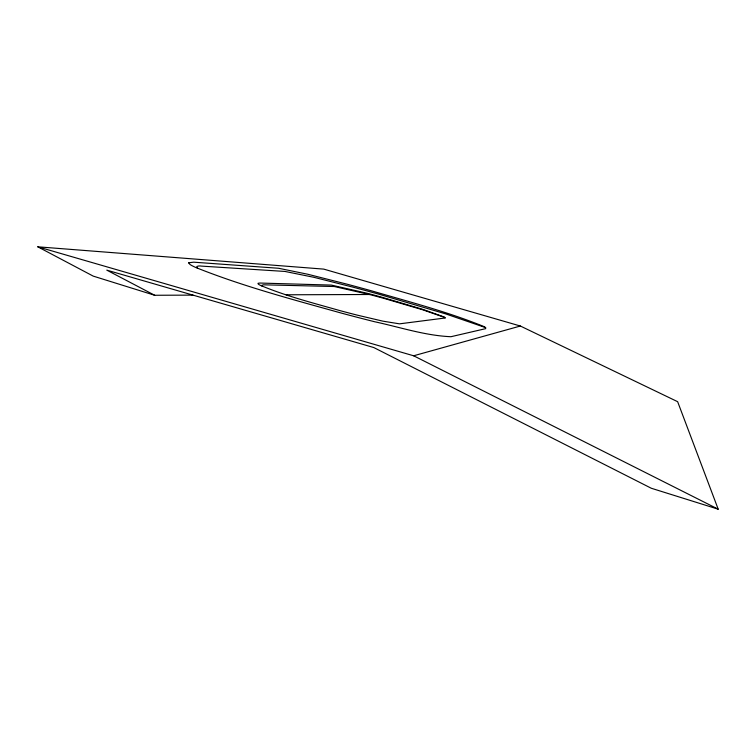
<?xml version="1.0" encoding="UTF-8"?>
<svg xmlns="http://www.w3.org/2000/svg" width="756" height="756" viewBox="0 0 756 756"><rect width="100%" height="100%" fill="white"/><g stroke="black" fill="none" stroke-linecap="round" stroke-linejoin="round"><path stroke-width="1.13" d="M445.123 317.993L399.518 323.842L382.99 321.177L357.503 315.195A134.077 10.962 17 0 1 340.011 310.631C313.211 303.005 286.023 296.116 260.291 285.295A27.188 2.325 17 0 1 258.269 284.067L257.985 283.311L259.903 283.046L331.383 285.088L367.747 293.394A128.737 10.234 17.3 0 1 381.695 297.165L422.5 309.242L443.545 316.783A18.985 1.436 17.3 0 1 445.123 317.926M520.364 326.025L323.766 269.117L37.8 246.815L413.636 355.783L520.364 326.025L677.641 401.691L718.2 509.185L651.275 488.244L373.795 347.552L106.776 270.128L154.687 295.265L192.997 295.123M286.061 294.793L369.467 294.5M154.687 295.265L93.205 276.11L37.8 246.815M485.588 327.613L445.407 313.806L378.35 294.056A244.84 20.185 17.4 0 0 353.128 287.195L313.929 277.32L284.946 271.442L201.389 266.103C199.83 265.649 194.273 266.017 197.599 268.295M444.679 317.416L422.595 309.771L384.539 298.563A128.236 10.225 17.3 0 0 370.582 294.793L334.275 286.524L263.39 284.814L261.463 285.475A28.719 2.466 17 0 0 262.389 286.278M413.636 355.783L718.2 509.185M188.584 262.795L190.049 264.515A48.96 4.186 16.9 0 0 195.719 267.463C243.234 286.486 292.884 299.556 342.118 313.305A241.873 19.098 16.9 0 0 374.711 321.763C399.943 327.178 425.061 335.617 450.963 336.713L485.664 328.652L485.692 327.688A32.31 2.41 17.3 0 0 483.226 326.261C447.193 311.68 409.421 301.88 372.16 291.013A247.184 20.27 17.4 0 0 346.938 284.152L307.701 274.23L278.567 268.267L193.697 262.181L188.584 262.795"/></g></svg>
